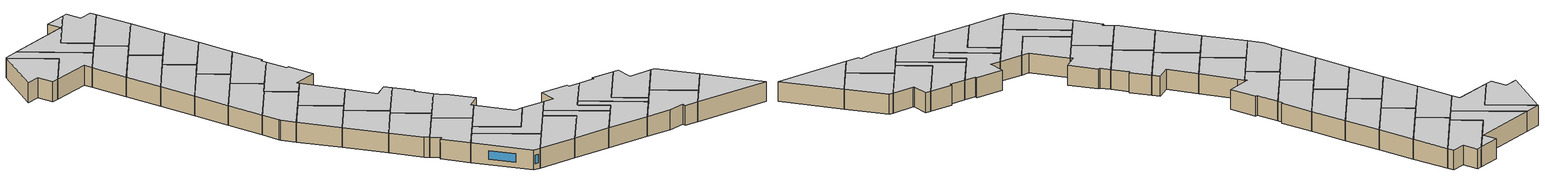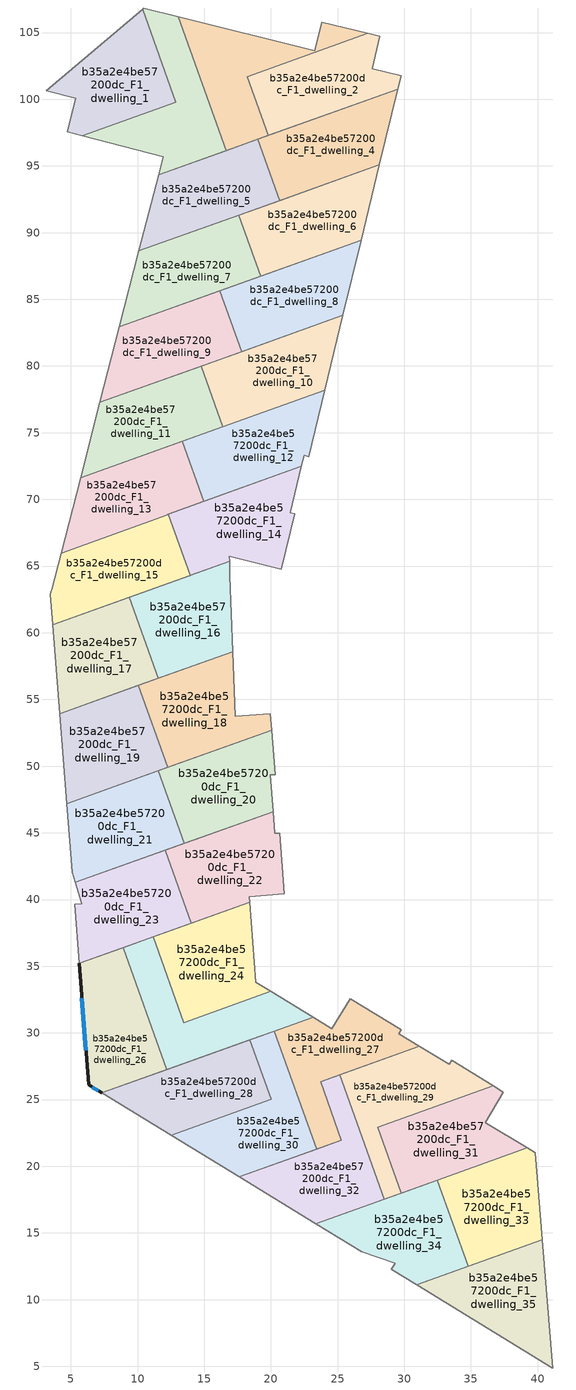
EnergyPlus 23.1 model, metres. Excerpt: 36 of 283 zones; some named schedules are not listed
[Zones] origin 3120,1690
b35a2e4be57200dc_F1_dwelling_0
 floor to b35a2e4be57200dc_F0_dwelling_0 (EU_floor_Construction): 27.27,104.93 18.22,101.69 19.79,97.28 16.64,96.15 13.04,106.2 23.3,103.63 23.82,105.76 z3
 wall adiabatic (EU_wall_Construction): 27.27,104.93 23.82,105.76 23.3,103.63 13.04,106.2 / 16.64,96.15 19.79,97.28 z3:6
 wall to b35a2e4be57200dc_F1_dwelling_2 (EU_wall_Construction): 19.79,97.28 18.22,101.69 27.27,104.93 z3:6
 wall to b35a2e4be57200dc_F1_dwelling_3 (EU_wall_Construction): 13.04,106.2 16.64,96.15 z3:6
 ceiling to b35a2e4be57200dc_F2_dwelling_0 (EU_floor_Construction): 19.79,97.28 18.22,101.69 27.27,104.93 23.82,105.76 23.3,103.63 13.04,106.2 16.64,96.15 z6
b35a2e4be57200dc_F1_dwelling_1
 floor to b35a2e4be57200dc_F0_dwelling_1 (EU_floor_Construction): 10.38,106.75 12.88,99.78 5.87,97.27 4.72,97.56 5.37,100.08 3.15,100.65 z3
 wall to b35a2e4be57200dc_F1_dwelling_3 (EU_wall_Construction): 5.87,97.27 12.88,99.78 10.38,106.75 z3:6
 wall adiabatic (EU_wall_Construction): 10.38,106.75 3.15,100.65 5.37,100.08 4.72,97.56 5.87,97.27 z3:6
 ceiling to b35a2e4be57200dc_F2_dwelling_1 (EU_floor_Construction): 12.88,99.78 10.38,106.75 3.15,100.65 5.37,100.08 4.72,97.56 5.87,97.27 z6
b35a2e4be57200dc_F1_dwelling_10
 floor to b35a2e4be57200dc_F0_dwelling_10 (EU_floor_Construction): 25.39,83.79 24.04,78.19 16.4,75.46 14.78,79.99 z3
 wall adiabatic (EU_wall_Construction): 16.4,75.46 24.04,78.19 25.39,83.79 14.78,79.99 z3:6
 wall to b35a2e4be57200dc_F1_dwelling_11 (EU_wall_Construction): 14.78,79.99 16.4,75.46 z3:6
 ceiling to b35a2e4be57200dc_F2_dwelling_10 (EU_floor_Construction): 24.04,78.19 25.39,83.79 14.78,79.99 16.4,75.46 z6
b35a2e4be57200dc_F1_dwelling_11
 floor to b35a2e4be57200dc_F0_dwelling_11 (EU_floor_Construction): 14.78,79.99 16.4,75.46 5.73,71.64 7.18,77.27 z3
 wall adiabatic (EU_wall_Construction): 14.78,79.99 7.18,77.27 5.73,71.64 16.4,75.46 z3:6
 ceiling to b35a2e4be57200dc_F2_dwelling_11 (EU_floor_Construction): 16.4,75.46 14.78,79.99 7.18,77.27 5.73,71.64 z6
b35a2e4be57200dc_F1_dwelling_12
 floor to b35a2e4be57200dc_F0_dwelling_12 (EU_floor_Construction): 24.04,78.19 22.83,73.21 22.49,73.29 22.29,72.46 14.97,69.84 13.35,74.37 z3
 wall to b35a2e4be57200dc_F1_dwelling_13 (EU_wall_Construction): 13.35,74.37 14.97,69.84 z3:6
 wall adiabatic (EU_wall_Construction): 14.97,69.84 22.29,72.46 22.49,73.29 22.83,73.21 24.04,78.19 13.35,74.37 z3:6
 ceiling to b35a2e4be57200dc_F2_dwelling_12 (EU_floor_Construction): 22.29,72.46 22.49,73.29 22.83,73.21 24.04,78.19 13.35,74.37 14.97,69.84 z6
b35a2e4be57200dc_F1_dwelling_13
 floor to b35a2e4be57200dc_F0_dwelling_13 (EU_floor_Construction): 13.35,74.37 14.97,69.84 12.26,68.88 12.28,68.83 4.27,65.96 5.73,71.64 z3
 wall adiabatic (EU_wall_Construction): 13.35,74.37 5.73,71.64 4.27,65.96 / 12.26,68.88 14.97,69.84 z3:6
 wall to b35a2e4be57200dc_F1_dwelling_15 (EU_wall_Construction): 4.27,65.96 12.28,68.83 12.26,68.88 z3:6
 ceiling to b35a2e4be57200dc_F2_dwelling_13 (EU_floor_Construction): 14.97,69.84 13.35,74.37 5.73,71.64 4.27,65.96 12.28,68.83 12.26,68.88 z6
b35a2e4be57200dc_F1_dwelling_14
 floor to b35a2e4be57200dc_F0_dwelling_14 (EU_floor_Construction): 22.29,72.46 21.45,69.01 21.79,68.93 20.78,64.78 16.89,65.72 16.9,65.35 13.96,64.29 12.31,68.89 z3
 wall adiabatic (EU_wall_Construction): 13.96,64.29 16.9,65.35 16.89,65.72 20.78,64.78 21.79,68.93 21.45,69.01 22.29,72.46 12.31,68.89 z3:6
 wall to b35a2e4be57200dc_F1_dwelling_15 (EU_wall_Construction): 12.31,68.89 13.96,64.29 z3:6
 ceiling to b35a2e4be57200dc_F2_dwelling_14 (EU_floor_Construction): 20.78,64.78 21.79,68.93 21.45,69.01 22.29,72.46 12.31,68.89 13.96,64.29 16.9,65.35 16.89,65.72 z6
b35a2e4be57200dc_F1_dwelling_15
 floor to b35a2e4be57200dc_F0_dwelling_15 (EU_floor_Construction): 12.31,68.89 13.96,64.29 13.91,64.28 3.65,60.6 3.47,62.87 3.55,63.17 3.57,63.23 4.27,65.96 12.28,68.83 12.26,68.88 z3
 wall adiabatic (EU_wall_Construction): 4.27,65.96 3.57,63.23 3.55,63.17 3.47,62.87 3.65,60.6 13.91,64.28 13.96,64.29 / 12.31,68.89 12.26,68.88 z3:6
 ceiling to b35a2e4be57200dc_F2_dwelling_15 (EU_floor_Construction): 13.91,64.28 13.96,64.29 12.31,68.89 12.26,68.88 12.28,68.83 4.27,65.96 3.57,63.23 3.55,63.17 3.47,62.87 3.65,60.6 z6
b35a2e4be57200dc_F1_dwelling_16
 floor to b35a2e4be57200dc_F0_dwelling_16 (EU_floor_Construction): 16.9,65.35 16.92,64.29 17.13,58.59 11.54,56.59 9.37,62.65 z3
 wall adiabatic (EU_wall_Construction): 11.54,56.59 17.13,58.59 16.92,64.29 16.9,65.35 9.37,62.65 z3:6
 wall to b35a2e4be57200dc_F1_dwelling_17 (EU_wall_Construction): 9.37,62.65 11.54,56.59 z3:6
 ceiling to b35a2e4be57200dc_F2_dwelling_16 (EU_floor_Construction): 17.13,58.59 16.92,64.29 16.9,65.35 9.37,62.65 11.54,56.59 z6
b35a2e4be57200dc_F1_dwelling_17
 floor to b35a2e4be57200dc_F0_dwelling_17 (EU_floor_Construction): 9.37,62.65 11.54,56.59 4.16,53.95 3.65,60.6 z3
 wall adiabatic (EU_wall_Construction): 9.37,62.65 3.65,60.6 4.16,53.95 11.54,56.59 z3:6
 ceiling to b35a2e4be57200dc_F2_dwelling_17 (EU_floor_Construction): 11.54,56.59 9.37,62.65 3.65,60.6 4.16,53.95 z6
b35a2e4be57200dc_F1_dwelling_18
 floor to b35a2e4be57200dc_F0_dwelling_18 (EU_floor_Construction): 17.13,58.59 17.31,53.73 19.95,53.93 20.05,52.7 12.26,49.91 10.05,56.05 z3
 wall adiabatic (EU_wall_Construction): 12.26,49.91 20.05,52.7 19.95,53.93 17.31,53.73 17.13,58.59 10.05,56.05 z3:6
 wall to b35a2e4be57200dc_F1_dwelling_19 (EU_wall_Construction): 10.05,56.05 12.26,49.91 z3:6
 ceiling to b35a2e4be57200dc_F2_dwelling_18 (EU_floor_Construction): 20.05,52.7 19.95,53.93 17.31,53.73 17.13,58.59 10.05,56.05 12.26,49.91 z6
b35a2e4be57200dc_F1_dwelling_19
 floor to b35a2e4be57200dc_F0_dwelling_19 (EU_floor_Construction): 10.05,56.05 12.26,49.91 4.69,47.2 4.16,53.95 z3
 wall adiabatic (EU_wall_Construction): 10.05,56.05 4.16,53.95 4.69,47.2 12.26,49.91 z3:6
 ceiling to b35a2e4be57200dc_F2_dwelling_19 (EU_floor_Construction): 12.26,49.91 10.05,56.05 4.16,53.95 4.69,47.2 z6
b35a2e4be57200dc_F1_dwelling_2
 floor to b35a2e4be57200dc_F0_dwelling_2 (EU_floor_Construction): 28.17,104.71 27.59,102.3 29.76,101.77 29.51,100.76 19.79,97.28 18.22,101.69 27.27,104.93 z3
 wall adiabatic (EU_wall_Construction): 19.79,97.28 29.51,100.76 29.76,101.77 27.59,102.3 28.17,104.71 27.27,104.93 z3:6
 ceiling to b35a2e4be57200dc_F2_dwelling_2 (EU_floor_Construction): 29.51,100.76 29.76,101.77 27.59,102.3 28.17,104.71 27.27,104.93 18.22,101.69 19.79,97.28 z6
b35a2e4be57200dc_F1_dwelling_20
 floor to b35a2e4be57200dc_F0_dwelling_20 (EU_floor_Construction): 20.05,52.7 20.31,49.37 19.96,49.34 20.17,46.6 13.51,44.21 11.56,49.66 z3
 wall to b35a2e4be57200dc_F1_dwelling_21 (EU_wall_Construction): 11.56,49.66 13.51,44.21 z3:6
 wall adiabatic (EU_wall_Construction): 13.51,44.21 20.17,46.6 19.96,49.34 20.31,49.37 20.05,52.7 11.56,49.66 z3:6
 ceiling to b35a2e4be57200dc_F2_dwelling_20 (EU_floor_Construction): 20.17,46.6 19.96,49.34 20.31,49.37 20.05,52.7 11.56,49.66 13.51,44.21 z6
b35a2e4be57200dc_F1_dwelling_21
 floor to b35a2e4be57200dc_F0_dwelling_21 (EU_floor_Construction): 11.56,49.66 13.51,44.21 5.32,41.28 5.09,42.04 4.69,47.2 z3
 wall adiabatic (EU_wall_Construction): 11.56,49.66 4.69,47.2 5.09,42.04 5.32,41.28 13.51,44.21 z3:6
 ceiling to b35a2e4be57200dc_F2_dwelling_21 (EU_floor_Construction): 13.51,44.21 11.56,49.66 4.69,47.2 5.09,42.04 5.32,41.28 z6
b35a2e4be57200dc_F1_dwelling_22
 floor to b35a2e4be57200dc_F0_dwelling_22 (EU_floor_Construction): 20.17,46.6 20.3,44.95 20.65,44.98 21.01,40.42 18.37,40.21 18.4,39.79 14.03,38.22 12.08,43.7 z3
 wall adiabatic (EU_wall_Construction): 14.03,38.22 18.4,39.79 18.37,40.21 21.01,40.42 20.65,44.98 20.3,44.95 20.17,46.6 12.08,43.7 z3:6
 wall to b35a2e4be57200dc_F1_dwelling_23 (EU_wall_Construction): 12.08,43.7 14.03,38.22 z3:6
 ceiling to b35a2e4be57200dc_F2_dwelling_22 (EU_floor_Construction): 21.01,40.42 20.65,44.98 20.3,44.95 20.17,46.6 12.08,43.7 14.03,38.22 18.4,39.79 18.37,40.21 z6
b35a2e4be57200dc_F1_dwelling_23
 floor to b35a2e4be57200dc_F0_dwelling_23 (EU_floor_Construction): 12.08,43.7 14.03,38.22 5.62,35.21 5.28,39.65 5.81,39.7 5.32,41.28 z3
 wall adiabatic (EU_wall_Construction): 12.08,43.7 5.32,41.28 5.81,39.7 5.28,39.65 5.62,35.21 14.03,38.22 z3:6
 ceiling to b35a2e4be57200dc_F2_dwelling_23 (EU_floor_Construction): 14.03,38.22 12.08,43.7 5.32,41.28 5.81,39.7 5.28,39.65 5.62,35.21 z6
b35a2e4be57200dc_F1_dwelling_24
 floor to b35a2e4be57200dc_F0_dwelling_24 (EU_floor_Construction): 18.4,39.79 18.87,33.78 19.98,33.1 13.48,30.77 11.17,37.2 z3
 wall adiabatic (EU_wall_Construction): 19.98,33.1 18.87,33.78 18.4,39.79 11.17,37.2 z3:6
 wall to b35a2e4be57200dc_F1_dwelling_25 (EU_wall_Construction): 11.17,37.2 13.48,30.77 19.98,33.1 z3:6
 ceiling to b35a2e4be57200dc_F2_dwelling_24 (EU_floor_Construction): 19.98,33.1 18.87,33.78 18.4,39.79 11.17,37.2 13.48,30.77 z6
b35a2e4be57200dc_F1_dwelling_25
 floor to b35a2e4be57200dc_F0_dwelling_25 (EU_floor_Construction): 19.98,33.1 23.16,31.17 12.21,27.25 8.93,36.4 11.17,37.2 13.48,30.77 z3
 wall adiabatic (EU_wall_Construction): 12.21,27.25 23.16,31.17 19.98,33.1 / 11.17,37.2 8.93,36.4 z3:6
 wall to b35a2e4be57200dc_F1_dwelling_26 (EU_wall_Construction): 8.93,36.4 12.21,27.25 z3:6
 ceiling to b35a2e4be57200dc_F2_dwelling_25 (EU_floor_Construction): 23.16,31.17 19.98,33.1 13.48,30.77 11.17,37.2 8.93,36.4 12.21,27.25 z6
b35a2e4be57200dc_F1_dwelling_26
 floor to b35a2e4be57200dc_F0_dwelling_26 (EU_floor_Construction): 8.93,36.4 12.21,27.25 7.32,25.5 6.34,26.1 5.62,35.21 z3
 wall outside (EU_wall_Construction): 5.62,35.21 6.34,26.1 7.32,25.5 z3:6
 wall adiabatic (EU_wall_Construction): 7.32,25.5 12.21,27.25 / 8.93,36.4 5.62,35.21 z3:6
 window (EU_Window_Construction): 6.62,25.93 7.04,25.67 / 5.83,32.61 6.13,28.7 z3.86:5.14
 ceiling to b35a2e4be57200dc_F2_dwelling_26 (EU_floor_Construction): 12.21,27.25 8.93,36.4 5.62,35.21 6.34,26.1 7.32,25.5 z6
b35a2e4be57200dc_F1_dwelling_27
 floor to b35a2e4be57200dc_F0_dwelling_27 (EU_floor_Construction): 29.78,30.23 29.6,29.93 31.14,29 23.72,26.34 25.29,21.96 23.43,21.29 20.26,30.13 23.16,31.17 24.58,30.3 25.95,32.57 z3
 wall adiabatic (EU_wall_Construction): 23.72,26.34 31.14,29 29.6,29.93 29.78,30.23 25.95,32.57 24.58,30.3 23.16,31.17 20.26,30.13 / 23.43,21.29 25.29,21.96 z3:6
 wall to b35a2e4be57200dc_F1_dwelling_32 (EU_wall_Construction): 25.29,21.96 23.72,26.34 z3:6
 wall to b35a2e4be57200dc_F1_dwelling_30 (EU_wall_Construction): 20.26,30.13 23.43,21.29 z3:6
 ceiling to b35a2e4be57200dc_F2_dwelling_27 (EU_floor_Construction): 25.29,21.96 23.72,26.34 31.14,29 29.6,29.93 29.78,30.23 25.95,32.57 24.58,30.3 23.16,31.17 20.26,30.13 23.43,21.29 z6
b35a2e4be57200dc_F1_dwelling_28
 floor to b35a2e4be57200dc_F0_dwelling_28 (EU_floor_Construction): 18.42,29.47 20.02,25.02 12.52,22.33 7.32,25.5 z3
 wall adiabatic (EU_wall_Construction): 18.42,29.47 7.32,25.5 12.52,22.33 z3:6
 wall to b35a2e4be57200dc_F1_dwelling_30 (EU_wall_Construction): 12.52,22.33 20.02,25.02 18.42,29.47 z3:6
 ceiling to b35a2e4be57200dc_F2_dwelling_28 (EU_floor_Construction): 20.02,25.02 18.42,29.47 7.32,25.5 12.52,22.33 z6
b35a2e4be57200dc_F1_dwelling_29
 floor to b35a2e4be57200dc_F0_dwelling_29 (EU_floor_Construction): 36.66,26.03 28.01,22.93 29.77,18 28.49,17.54 25.16,26.86 31.14,29 33.36,27.64 33.54,27.94 z3
 wall adiabatic (EU_wall_Construction): 36.66,26.03 33.54,27.94 33.36,27.64 31.14,29 25.16,26.86 / 28.49,17.54 29.77,18 z3:6
 wall to b35a2e4be57200dc_F1_dwelling_31 (EU_wall_Construction): 29.77,18 28.01,22.93 36.66,26.03 z3:6
 wall to b35a2e4be57200dc_F1_dwelling_32 (EU_wall_Construction): 25.16,26.86 28.49,17.54 z3:6
 ceiling to b35a2e4be57200dc_F2_dwelling_29 (EU_floor_Construction): 29.77,18 28.01,22.93 36.66,26.03 33.54,27.94 33.36,27.64 31.14,29 25.16,26.86 28.49,17.54 z6
b35a2e4be57200dc_F1_dwelling_3
 floor to b35a2e4be57200dc_F0_dwelling_3 (EU_floor_Construction): 13.04,106.2 16.64,96.15 11.58,94.34 11.93,95.71 5.87,97.27 12.88,99.78 10.38,106.75 10.48,106.84 z3
 wall adiabatic (EU_wall_Construction): 13.04,106.2 10.48,106.84 10.38,106.75 / 5.87,97.27 11.93,95.71 11.58,94.34 16.64,96.15 z3:6
 ceiling to b35a2e4be57200dc_F2_dwelling_3 (EU_floor_Construction): 16.64,96.15 13.04,106.2 10.48,106.84 10.38,106.75 12.88,99.78 5.87,97.27 11.93,95.71 11.58,94.34 z6
b35a2e4be57200dc_F1_dwelling_30
 floor to b35a2e4be57200dc_F0_dwelling_30 (EU_floor_Construction): 20.26,30.13 23.43,21.29 17.63,19.21 12.52,22.33 20.02,25.02 18.42,29.47 z3
 wall adiabatic (EU_wall_Construction): 20.26,30.13 18.42,29.47 / 12.52,22.33 17.63,19.21 23.43,21.29 z3:6
 ceiling to b35a2e4be57200dc_F2_dwelling_30 (EU_floor_Construction): 23.43,21.29 20.26,30.13 18.42,29.47 20.02,25.02 12.52,22.33 17.63,19.21 z6
b35a2e4be57200dc_F1_dwelling_31
 floor to b35a2e4be57200dc_F0_dwelling_31 (EU_floor_Construction): 37.43,25.55 36.06,23.28 36.15,23.23 39.21,21.38 29.77,18 28.01,22.93 36.66,26.03 z3
 wall adiabatic (EU_wall_Construction): 29.77,18 39.21,21.38 36.15,23.23 36.06,23.28 37.43,25.55 36.66,26.03 z3:6
 ceiling to b35a2e4be57200dc_F2_dwelling_31 (EU_floor_Construction): 39.21,21.38 36.15,23.23 36.06,23.28 37.43,25.55 36.66,26.03 28.01,22.93 29.77,18 z6
b35a2e4be57200dc_F1_dwelling_32
 floor to b35a2e4be57200dc_F0_dwelling_32 (EU_floor_Construction): 25.16,26.86 28.49,17.54 23.38,15.71 17.63,19.21 25.29,21.96 23.72,26.34 z3
 wall adiabatic (EU_wall_Construction): 25.29,21.96 17.63,19.21 23.38,15.71 28.49,17.54 / 25.16,26.86 23.72,26.34 z3:6
 ceiling to b35a2e4be57200dc_F2_dwelling_32 (EU_floor_Construction): 28.49,17.54 25.16,26.86 23.72,26.34 25.29,21.96 17.63,19.21 23.38,15.71 z6
b35a2e4be57200dc_F1_dwelling_33
 floor to b35a2e4be57200dc_F0_dwelling_33 (EU_floor_Construction): 39.82,21.01 40.36,14.49 34.8,12.5 32.49,18.97 39.21,21.38 z3
 wall to b35a2e4be57200dc_F1_dwelling_34 (EU_wall_Construction): 32.49,18.97 34.8,12.5 z3:6
 wall adiabatic (EU_wall_Construction): 34.8,12.5 40.36,14.49 39.82,21.01 39.21,21.38 32.49,18.97 z3:6
 ceiling to b35a2e4be57200dc_F2_dwelling_33 (EU_floor_Construction): 40.36,14.49 39.82,21.01 39.21,21.38 32.49,18.97 34.8,12.5 z6
b35a2e4be57200dc_F1_dwelling_34
 floor to b35a2e4be57200dc_F0_dwelling_34 (EU_floor_Construction): 32.49,18.97 34.8,12.5 30.92,11.11 29.03,12.26 29.32,12.74 26.82,13.61 23.38,15.71 z3
 wall adiabatic (EU_wall_Construction): 32.49,18.97 23.38,15.71 26.82,13.61 29.32,12.74 29.03,12.26 30.92,11.11 34.8,12.5 z3:6
 ceiling to b35a2e4be57200dc_F2_dwelling_34 (EU_floor_Construction): 34.8,12.5 32.49,18.97 23.38,15.71 26.82,13.61 29.32,12.74 29.03,12.26 30.92,11.11 z6
b35a2e4be57200dc_F1_dwelling_35
 floor to b35a2e4be57200dc_F0_dwelling_35 (EU_floor_Construction): 40.36,14.49 41.14,4.88 30.92,11.11 z3
 wall adiabatic (EU_wall_Construction): 41.14,4.88 40.36,14.49 30.92,11.11 41.14,4.88 z3:6
 ceiling to b35a2e4be57200dc_F2_dwelling_35 (EU_floor_Construction): 41.14,4.88 40.36,14.49 30.92,11.11 z6
b35a2e4be57200dc_F1_dwelling_4
 floor to b35a2e4be57200dc_F0_dwelling_4 (EU_floor_Construction): 29.51,100.76 28.13,95.08 20.66,92.4 19.01,97 z3
 wall adiabatic (EU_wall_Construction): 20.66,92.4 28.13,95.08 29.51,100.76 19.01,97 z3:6
 wall to b35a2e4be57200dc_F1_dwelling_5 (EU_wall_Construction): 19.01,97 20.66,92.4 z3:6
 ceiling to b35a2e4be57200dc_F2_dwelling_4 (EU_floor_Construction): 28.13,95.08 29.51,100.76 19.01,97 20.66,92.4 z6
b35a2e4be57200dc_F1_dwelling_5
 floor to b35a2e4be57200dc_F0_dwelling_5 (EU_floor_Construction): 19.01,97 20.66,92.4 10.11,88.62 11.58,94.34 z3
 wall adiabatic (EU_wall_Construction): 19.01,97 11.58,94.34 10.11,88.62 20.66,92.4 z3:6
 ceiling to b35a2e4be57200dc_F2_dwelling_5 (EU_floor_Construction): 20.66,92.4 19.01,97 11.58,94.34 10.11,88.62 z6
b35a2e4be57200dc_F1_dwelling_6
 floor to b35a2e4be57200dc_F0_dwelling_6 (EU_floor_Construction): 28.13,95.08 26.76,89.42 19.23,86.72 17.59,91.3 z3
 wall adiabatic (EU_wall_Construction): 19.23,86.72 26.76,89.42 28.13,95.08 17.59,91.3 z3:6
 wall to b35a2e4be57200dc_F1_dwelling_7 (EU_wall_Construction): 17.59,91.3 19.23,86.72 z3:6
 ceiling to b35a2e4be57200dc_F2_dwelling_6 (EU_floor_Construction): 26.76,89.42 28.13,95.08 17.59,91.3 19.23,86.72 z6
b35a2e4be57200dc_F1_dwelling_7
 floor to b35a2e4be57200dc_F0_dwelling_7 (EU_floor_Construction): 17.59,91.3 19.23,86.72 8.64,82.93 10.11,88.62 z3
 wall adiabatic (EU_wall_Construction): 17.59,91.3 10.11,88.62 8.64,82.93 19.23,86.72 z3:6
 ceiling to b35a2e4be57200dc_F2_dwelling_7 (EU_floor_Construction): 19.23,86.72 17.59,91.3 10.11,88.62 8.64,82.93 z6
b35a2e4be57200dc_F1_dwelling_8
 floor to b35a2e4be57200dc_F0_dwelling_8 (EU_floor_Construction): 26.76,89.42 25.39,83.79 17.81,81.08 16.18,85.63 z3
 wall adiabatic (EU_wall_Construction): 17.81,81.08 25.39,83.79 26.76,89.42 16.18,85.63 z3:6
 wall to b35a2e4be57200dc_F1_dwelling_9 (EU_wall_Construction): 16.18,85.63 17.81,81.08 z3:6
 ceiling to b35a2e4be57200dc_F2_dwelling_8 (EU_floor_Construction): 25.39,83.79 26.76,89.42 16.18,85.63 17.81,81.08 z6
b35a2e4be57200dc_F1_dwelling_9
 floor to b35a2e4be57200dc_F0_dwelling_9 (EU_floor_Construction): 16.18,85.63 17.81,81.08 7.18,77.27 8.64,82.93 z3
 wall adiabatic (EU_wall_Construction): 16.18,85.63 8.64,82.93 7.18,77.27 17.81,81.08 z3:6
 ceiling to b35a2e4be57200dc_F2_dwelling_9 (EU_floor_Construction): 17.81,81.08 16.18,85.63 8.64,82.93 7.18,77.27 z6
[Building]
EU S2 Campaign: North Axis=0; Terrain=City; Solar Distribution=FullExterior
[Site:Location]
Helsinki-Vantaa.AP: Latitude=60.317; Longitude=24.963; Time Zone=2; Elevation=54.6
[SizingPeriod:WeatherFileDays]
AnnualSizingPeriod: Begin Month=1; Begin Day of Month=1; End Month=12; End Day of Month=31; Day of Week for Start Day=Monday; Use Weather File Daylight Saving Period=No; Use Weather File Rain and Snow Indicators=No
[MATERIAL]
EU_InternalMass_Material: Roughness=MediumRough; Thickness=0.1; Conductivity=1; Density=1800; Specific Heat=900; Thermal Absorptance=0.9; Solar Absorptance=0.7; Visible Absorptance=0.7
[MATERIAL:NOMASS] Roughness=MediumRough; Thermal Absorptance=0.9; Solar Absorptance=0.7; Visible Absorptance=0.7
Name | Thermal Resistance
EU_wall_NoMass | 5.91765
EU_floor_NoMass | 6.2875
[WINDOWMATERIAL:SIMPLEGLAZINGSYSTEM]
EU_Window_SimpleGlazing: UFactor=0.994035; Solar Heat Gain Coefficient=0.7; Visible Transmittance=0.7
[CONSTRUCTION]
EU_wall_Construction: EU_wall_NoMass
EU_floor_Construction: EU_floor_NoMass
EU_Window_Construction: EU_Window_SimpleGlazing
EU_InternalMass_Construction: EU_InternalMass_Material
[ZONE] Type=1; Multiplier=1; Ceiling Height=autocalculate; Floor Area=autocalculate; Part of Total Floor Area=Yes
Name | Volume
b35a2e4be57200dc_F1_dwelling_0 | 139.996
b35a2e4be57200dc_F1_dwelling_1 | 140.023
b35a2e4be57200dc_F1_dwelling_10 | 139.991
b35a2e4be57200dc_F1_dwelling_11 | 139.993
b35a2e4be57200dc_F1_dwelling_12; b35a2e4be57200dc_F1_dwelling_33 | 140.019
b35a2e4be57200dc_F1_dwelling_13 | 141.281
b35a2e4be57200dc_F1_dwelling_14 | 144.832
b35a2e4be57200dc_F1_dwelling_15 | 145.047
b35a2e4be57200dc_F1_dwelling_16 | 134.462
b35a2e4be57200dc_F1_dwelling_17 | 134.453
b35a2e4be57200dc_F1_dwelling_18; b35a2e4be57200dc_F1_dwelling_20 | 140.006
b35a2e4be57200dc_F1_dwelling_19 | 140.005
b35a2e4be57200dc_F1_dwelling_2 | 140.013
b35a2e4be57200dc_F1_dwelling_21 | 139.997
b35a2e4be57200dc_F1_dwelling_22 | 140.257
b35a2e4be57200dc_F1_dwelling_23 | 140.272
b35a2e4be57200dc_F1_dwelling_24 | 139.775
b35a2e4be57200dc_F1_dwelling_25 | 139.649
b35a2e4be57200dc_F1_dwelling_26 | 139.669
b35a2e4be57200dc_F1_dwelling_27 | 140.142
b35a2e4be57200dc_F1_dwelling_28 | 140.251
b35a2e4be57200dc_F1_dwelling_29 | 139.983
b35a2e4be57200dc_F1_dwelling_3 | 140.01
b35a2e4be57200dc_F1_dwelling_30 | 140.117
b35a2e4be57200dc_F1_dwelling_31 | 139.994
b35a2e4be57200dc_F1_dwelling_32; b35a2e4be57200dc_F1_dwelling_5; b35a2e4be57200dc_F1_dwelling_7 | 140.016
b35a2e4be57200dc_F1_dwelling_34 | 139.999
b35a2e4be57200dc_F1_dwelling_35 | 140.028
b35a2e4be57200dc_F1_dwelling_4; b35a2e4be57200dc_F1_dwelling_9 | 140.009
b35a2e4be57200dc_F1_dwelling_6 | 140.03
b35a2e4be57200dc_F1_dwelling_8 | 140.008
[INTERNALMASS] Construction=EU_InternalMass_Construction
Name | Zone or ZoneList | Surface Area
b35a2e4be57200dc_F1_dwelling_0_EU_InternalMass | b35a2e4be57200dc_F1_dwelling_0 | 46.6614
b35a2e4be57200dc_F1_dwelling_1_EU_InternalMass | b35a2e4be57200dc_F1_dwelling_1 | 46.6747
b35a2e4be57200dc_F1_dwelling_2_EU_InternalMass | b35a2e4be57200dc_F1_dwelling_2 | 46.6709
b35a2e4be57200dc_F1_dwelling_3_EU_InternalMass | b35a2e4be57200dc_F1_dwelling_3 | 46.6712
b35a2e4be57200dc_F1_dwelling_4_EU_InternalMass | b35a2e4be57200dc_F1_dwelling_4 | 46.6711
b35a2e4be57200dc_F1_dwelling_5_EU_InternalMass | b35a2e4be57200dc_F1_dwelling_5 | 46.6737
b35a2e4be57200dc_F1_dwelling_6_EU_InternalMass | b35a2e4be57200dc_F1_dwelling_6 | 46.6776
b35a2e4be57200dc_F1_dwelling_7_EU_InternalMass | b35a2e4be57200dc_F1_dwelling_7 | 46.6709
b35a2e4be57200dc_F1_dwelling_8_EU_InternalMass | b35a2e4be57200dc_F1_dwelling_8 | 46.6715
b35a2e4be57200dc_F1_dwelling_9_EU_InternalMass | b35a2e4be57200dc_F1_dwelling_9 | 46.6699
b35a2e4be57200dc_F1_dwelling_10_EU_InternalMass | b35a2e4be57200dc_F1_dwelling_10 | 46.6635
b35a2e4be57200dc_F1_dwelling_11_EU_InternalMass | b35a2e4be57200dc_F1_dwelling_11 | 46.664
b35a2e4be57200dc_F1_dwelling_12_EU_InternalMass | b35a2e4be57200dc_F1_dwelling_12 | 46.6731
b35a2e4be57200dc_F1_dwelling_13_EU_InternalMass | b35a2e4be57200dc_F1_dwelling_13 | 47.0949
b35a2e4be57200dc_F1_dwelling_14_EU_InternalMass | b35a2e4be57200dc_F1_dwelling_14 | 48.2772
b35a2e4be57200dc_F1_dwelling_15_EU_InternalMass | b35a2e4be57200dc_F1_dwelling_15 | 48.3482
b35a2e4be57200dc_F1_dwelling_16_EU_InternalMass | b35a2e4be57200dc_F1_dwelling_16 | 44.8198
b35a2e4be57200dc_F1_dwelling_17_EU_InternalMass | b35a2e4be57200dc_F1_dwelling_17 | 44.819
b35a2e4be57200dc_F1_dwelling_18_EU_InternalMass | b35a2e4be57200dc_F1_dwelling_18 | 46.6681
b35a2e4be57200dc_F1_dwelling_19_EU_InternalMass | b35a2e4be57200dc_F1_dwelling_19 | 46.6697
b35a2e4be57200dc_F1_dwelling_20_EU_InternalMass | b35a2e4be57200dc_F1_dwelling_20 | 46.6681
b35a2e4be57200dc_F1_dwelling_21_EU_InternalMass | b35a2e4be57200dc_F1_dwelling_21 | 46.667
b35a2e4be57200dc_F1_dwelling_22_EU_InternalMass | b35a2e4be57200dc_F1_dwelling_22 | 46.7533
b35a2e4be57200dc_F1_dwelling_23_EU_InternalMass | b35a2e4be57200dc_F1_dwelling_23 | 46.7575
b35a2e4be57200dc_F1_dwelling_24_EU_InternalMass | b35a2e4be57200dc_F1_dwelling_24 | 46.5912
b35a2e4be57200dc_F1_dwelling_25_EU_InternalMass | b35a2e4be57200dc_F1_dwelling_25 | 46.5501
b35a2e4be57200dc_F1_dwelling_26_EU_InternalMass | b35a2e4be57200dc_F1_dwelling_26 | 46.558
b35a2e4be57200dc_F1_dwelling_27_EU_InternalMass | b35a2e4be57200dc_F1_dwelling_27 | 46.7138
b35a2e4be57200dc_F1_dwelling_28_EU_InternalMass | b35a2e4be57200dc_F1_dwelling_28 | 46.7552
b35a2e4be57200dc_F1_dwelling_29_EU_InternalMass | b35a2e4be57200dc_F1_dwelling_29 | 46.6619
b35a2e4be57200dc_F1_dwelling_30_EU_InternalMass | b35a2e4be57200dc_F1_dwelling_30 | 46.7054
b35a2e4be57200dc_F1_dwelling_31_EU_InternalMass | b35a2e4be57200dc_F1_dwelling_31 | 46.6643
b35a2e4be57200dc_F1_dwelling_32_EU_InternalMass | b35a2e4be57200dc_F1_dwelling_32 | 46.6731
b35a2e4be57200dc_F1_dwelling_33_EU_InternalMass | b35a2e4be57200dc_F1_dwelling_33 | 46.6725
b35a2e4be57200dc_F1_dwelling_34_EU_InternalMass | b35a2e4be57200dc_F1_dwelling_34 | 46.666
b35a2e4be57200dc_F1_dwelling_35_EU_InternalMass | b35a2e4be57200dc_F1_dwelling_35 | 46.6759
[OTHEREQUIPMENT] Fuel Type=Electricity; Design Level Calculation Method=Watts/Area; Power per Zone Floor Area=1; Fraction Latent=0; Fraction Radiant=0; Fraction Lost=0; Carbon Dioxide Generation Rate=0; EndUse Subcategory=EU_Step8_InternalGains
Name | Zone or ZoneList or Space or SpaceList | Schedule
EU_Step8_InternalGain_b35a2e4be57200dc_F1_dwelling_0_f000 | b35a2e4be57200dc_F1_dwelling_0 | EU_Step8_GainSchedule_b35a2e4be57200dc_F1_dwelling_0_f000
EU_Step8_InternalGain_b35a2e4be57200dc_F1_dwelling_1_f000 | b35a2e4be57200dc_F1_dwelling_1 | EU_Step8_GainSchedule_b35a2e4be57200dc_F1_dwelling_1_f000
EU_Step8_InternalGain_b35a2e4be57200dc_F1_dwelling_2_f000 | b35a2e4be57200dc_F1_dwelling_2 | EU_Step8_GainSchedule_b35a2e4be57200dc_F1_dwelling_2_f000
EU_Step8_InternalGain_b35a2e4be57200dc_F1_dwelling_3_f000 | b35a2e4be57200dc_F1_dwelling_3 | EU_Step8_GainSchedule_b35a2e4be57200dc_F1_dwelling_3_f000
EU_Step8_InternalGain_b35a2e4be57200dc_F1_dwelling_4_f000 | b35a2e4be57200dc_F1_dwelling_4 | EU_Step8_GainSchedule_b35a2e4be57200dc_F1_dwelling_4_f000
EU_Step8_InternalGain_b35a2e4be57200dc_F1_dwelling_5_f000 | b35a2e4be57200dc_F1_dwelling_5 | EU_Step8_GainSchedule_b35a2e4be57200dc_F1_dwelling_5_f000
EU_Step8_InternalGain_b35a2e4be57200dc_F1_dwelling_6_f000 | b35a2e4be57200dc_F1_dwelling_6 | EU_Step8_GainSchedule_b35a2e4be57200dc_F1_dwelling_6_f000
EU_Step8_InternalGain_b35a2e4be57200dc_F1_dwelling_7_f000 | b35a2e4be57200dc_F1_dwelling_7 | EU_Step8_GainSchedule_b35a2e4be57200dc_F1_dwelling_7_f000
EU_Step8_InternalGain_b35a2e4be57200dc_F1_dwelling_8_f000 | b35a2e4be57200dc_F1_dwelling_8 | EU_Step8_GainSchedule_b35a2e4be57200dc_F1_dwelling_8_f000
EU_Step8_InternalGain_b35a2e4be57200dc_F1_dwelling_9_f000 | b35a2e4be57200dc_F1_dwelling_9 | EU_Step8_GainSchedule_b35a2e4be57200dc_F1_dwelling_9_f000
EU_Step8_InternalGain_b35a2e4be57200dc_F1_dwelling_10_f000 | b35a2e4be57200dc_F1_dwelling_10 | EU_Step8_GainSchedule_b35a2e4be57200dc_F1_dwelling_10_f000
EU_Step8_InternalGain_b35a2e4be57200dc_F1_dwelling_11_f000 | b35a2e4be57200dc_F1_dwelling_11 | EU_Step8_GainSchedule_b35a2e4be57200dc_F1_dwelling_11_f000
EU_Step8_InternalGain_b35a2e4be57200dc_F1_dwelling_12_f000 | b35a2e4be57200dc_F1_dwelling_12 | EU_Step8_GainSchedule_b35a2e4be57200dc_F1_dwelling_12_f000
EU_Step8_InternalGain_b35a2e4be57200dc_F1_dwelling_13_f000 | b35a2e4be57200dc_F1_dwelling_13 | EU_Step8_GainSchedule_b35a2e4be57200dc_F1_dwelling_13_f000
EU_Step8_InternalGain_b35a2e4be57200dc_F1_dwelling_14_f000 | b35a2e4be57200dc_F1_dwelling_14 | EU_Step8_GainSchedule_b35a2e4be57200dc_F1_dwelling_14_f000
EU_Step8_InternalGain_b35a2e4be57200dc_F1_dwelling_15_f000 | b35a2e4be57200dc_F1_dwelling_15 | EU_Step8_GainSchedule_b35a2e4be57200dc_F1_dwelling_15_f000
EU_Step8_InternalGain_b35a2e4be57200dc_F1_dwelling_16_f000 | b35a2e4be57200dc_F1_dwelling_16 | EU_Step8_GainSchedule_b35a2e4be57200dc_F1_dwelling_16_f000
EU_Step8_InternalGain_b35a2e4be57200dc_F1_dwelling_17_f000 | b35a2e4be57200dc_F1_dwelling_17 | EU_Step8_GainSchedule_b35a2e4be57200dc_F1_dwelling_17_f000
EU_Step8_InternalGain_b35a2e4be57200dc_F1_dwelling_18_f000 | b35a2e4be57200dc_F1_dwelling_18 | EU_Step8_GainSchedule_b35a2e4be57200dc_F1_dwelling_18_f000
EU_Step8_InternalGain_b35a2e4be57200dc_F1_dwelling_19_f000 | b35a2e4be57200dc_F1_dwelling_19 | EU_Step8_GainSchedule_b35a2e4be57200dc_F1_dwelling_19_f000
EU_Step8_InternalGain_b35a2e4be57200dc_F1_dwelling_20_f000 | b35a2e4be57200dc_F1_dwelling_20 | EU_Step8_GainSchedule_b35a2e4be57200dc_F1_dwelling_20_f000
EU_Step8_InternalGain_b35a2e4be57200dc_F1_dwelling_21_f000 | b35a2e4be57200dc_F1_dwelling_21 | EU_Step8_GainSchedule_b35a2e4be57200dc_F1_dwelling_21_f000
EU_Step8_InternalGain_b35a2e4be57200dc_F1_dwelling_22_f000 | b35a2e4be57200dc_F1_dwelling_22 | EU_Step8_GainSchedule_b35a2e4be57200dc_F1_dwelling_22_f000
EU_Step8_InternalGain_b35a2e4be57200dc_F1_dwelling_23_f000 | b35a2e4be57200dc_F1_dwelling_23 | EU_Step8_GainSchedule_b35a2e4be57200dc_F1_dwelling_23_f000
EU_Step8_InternalGain_b35a2e4be57200dc_F1_dwelling_24_f000 | b35a2e4be57200dc_F1_dwelling_24 | EU_Step8_GainSchedule_b35a2e4be57200dc_F1_dwelling_24_f000
EU_Step8_InternalGain_b35a2e4be57200dc_F1_dwelling_25_f000 | b35a2e4be57200dc_F1_dwelling_25 | EU_Step8_GainSchedule_b35a2e4be57200dc_F1_dwelling_25_f000
EU_Step8_InternalGain_b35a2e4be57200dc_F1_dwelling_26_f000 | b35a2e4be57200dc_F1_dwelling_26 | EU_Step8_GainSchedule_b35a2e4be57200dc_F1_dwelling_26_f000
EU_Step8_InternalGain_b35a2e4be57200dc_F1_dwelling_27_f000 | b35a2e4be57200dc_F1_dwelling_27 | EU_Step8_GainSchedule_b35a2e4be57200dc_F1_dwelling_27_f000
EU_Step8_InternalGain_b35a2e4be57200dc_F1_dwelling_28_f000 | b35a2e4be57200dc_F1_dwelling_28 | EU_Step8_GainSchedule_b35a2e4be57200dc_F1_dwelling_28_f000
EU_Step8_InternalGain_b35a2e4be57200dc_F1_dwelling_29_f000 | b35a2e4be57200dc_F1_dwelling_29 | EU_Step8_GainSchedule_b35a2e4be57200dc_F1_dwelling_29_f000
EU_Step8_InternalGain_b35a2e4be57200dc_F1_dwelling_30_f000 | b35a2e4be57200dc_F1_dwelling_30 | EU_Step8_GainSchedule_b35a2e4be57200dc_F1_dwelling_30_f000
EU_Step8_InternalGain_b35a2e4be57200dc_F1_dwelling_31_f000 | b35a2e4be57200dc_F1_dwelling_31 | EU_Step8_GainSchedule_b35a2e4be57200dc_F1_dwelling_31_f000
EU_Step8_InternalGain_b35a2e4be57200dc_F1_dwelling_32_f000 | b35a2e4be57200dc_F1_dwelling_32 | EU_Step8_GainSchedule_b35a2e4be57200dc_F1_dwelling_32_f000
EU_Step8_InternalGain_b35a2e4be57200dc_F1_dwelling_33_f000 | b35a2e4be57200dc_F1_dwelling_33 | EU_Step8_GainSchedule_b35a2e4be57200dc_F1_dwelling_33_f000
EU_Step8_InternalGain_b35a2e4be57200dc_F1_dwelling_34_f000 | b35a2e4be57200dc_F1_dwelling_34 | EU_Step8_GainSchedule_b35a2e4be57200dc_F1_dwelling_34_f000
EU_Step8_InternalGain_b35a2e4be57200dc_F1_dwelling_35_f000 | b35a2e4be57200dc_F1_dwelling_35 | EU_Step8_GainSchedule_b35a2e4be57200dc_F1_dwelling_35_f000
[ZONEVENTILATION:DESIGNFLOWRATE] Schedule=EU_AlwaysOn; Design Flow Rate Calculation Method=AirChanges/Hour; Air Changes per Hour=0.596421; Ventilation Type=Natural; Fan Pressure Rise=0; Fan Total Efficiency=1; Constant Term Coefficient=1; Temperature Term Coefficient=0; Velocity Term Coefficient=0; Velocity Squared Term Coefficient=0; Minimum Indoor Temperature=-100; Maximum Indoor Temperature=100; Delta Temperature=-100; Minimum Outdoor Temperature=-100; Maximum Outdoor Temperature=100; Maximum Wind Speed=40
Name | Zone or ZoneList or Space or SpaceList
EU_ConstantAir_b35a2e4be57200dc_F1_dwelling_0 | b35a2e4be57200dc_F1_dwelling_0
EU_ConstantAir_b35a2e4be57200dc_F1_dwelling_1 | b35a2e4be57200dc_F1_dwelling_1
EU_ConstantAir_b35a2e4be57200dc_F1_dwelling_2 | b35a2e4be57200dc_F1_dwelling_2
EU_ConstantAir_b35a2e4be57200dc_F1_dwelling_3 | b35a2e4be57200dc_F1_dwelling_3
EU_ConstantAir_b35a2e4be57200dc_F1_dwelling_4 | b35a2e4be57200dc_F1_dwelling_4
EU_ConstantAir_b35a2e4be57200dc_F1_dwelling_5 | b35a2e4be57200dc_F1_dwelling_5
EU_ConstantAir_b35a2e4be57200dc_F1_dwelling_6 | b35a2e4be57200dc_F1_dwelling_6
EU_ConstantAir_b35a2e4be57200dc_F1_dwelling_7 | b35a2e4be57200dc_F1_dwelling_7
EU_ConstantAir_b35a2e4be57200dc_F1_dwelling_8 | b35a2e4be57200dc_F1_dwelling_8
EU_ConstantAir_b35a2e4be57200dc_F1_dwelling_9 | b35a2e4be57200dc_F1_dwelling_9
EU_ConstantAir_b35a2e4be57200dc_F1_dwelling_10 | b35a2e4be57200dc_F1_dwelling_10
EU_ConstantAir_b35a2e4be57200dc_F1_dwelling_11 | b35a2e4be57200dc_F1_dwelling_11
EU_ConstantAir_b35a2e4be57200dc_F1_dwelling_12 | b35a2e4be57200dc_F1_dwelling_12
EU_ConstantAir_b35a2e4be57200dc_F1_dwelling_13 | b35a2e4be57200dc_F1_dwelling_13
EU_ConstantAir_b35a2e4be57200dc_F1_dwelling_14 | b35a2e4be57200dc_F1_dwelling_14
EU_ConstantAir_b35a2e4be57200dc_F1_dwelling_15 | b35a2e4be57200dc_F1_dwelling_15
EU_ConstantAir_b35a2e4be57200dc_F1_dwelling_16 | b35a2e4be57200dc_F1_dwelling_16
EU_ConstantAir_b35a2e4be57200dc_F1_dwelling_17 | b35a2e4be57200dc_F1_dwelling_17
EU_ConstantAir_b35a2e4be57200dc_F1_dwelling_18 | b35a2e4be57200dc_F1_dwelling_18
EU_ConstantAir_b35a2e4be57200dc_F1_dwelling_19 | b35a2e4be57200dc_F1_dwelling_19
EU_ConstantAir_b35a2e4be57200dc_F1_dwelling_20 | b35a2e4be57200dc_F1_dwelling_20
EU_ConstantAir_b35a2e4be57200dc_F1_dwelling_21 | b35a2e4be57200dc_F1_dwelling_21
EU_ConstantAir_b35a2e4be57200dc_F1_dwelling_22 | b35a2e4be57200dc_F1_dwelling_22
EU_ConstantAir_b35a2e4be57200dc_F1_dwelling_23 | b35a2e4be57200dc_F1_dwelling_23
EU_ConstantAir_b35a2e4be57200dc_F1_dwelling_24 | b35a2e4be57200dc_F1_dwelling_24
EU_ConstantAir_b35a2e4be57200dc_F1_dwelling_25 | b35a2e4be57200dc_F1_dwelling_25
EU_ConstantAir_b35a2e4be57200dc_F1_dwelling_26 | b35a2e4be57200dc_F1_dwelling_26
EU_ConstantAir_b35a2e4be57200dc_F1_dwelling_27 | b35a2e4be57200dc_F1_dwelling_27
EU_ConstantAir_b35a2e4be57200dc_F1_dwelling_28 | b35a2e4be57200dc_F1_dwelling_28
EU_ConstantAir_b35a2e4be57200dc_F1_dwelling_29 | b35a2e4be57200dc_F1_dwelling_29
EU_ConstantAir_b35a2e4be57200dc_F1_dwelling_30 | b35a2e4be57200dc_F1_dwelling_30
EU_ConstantAir_b35a2e4be57200dc_F1_dwelling_31 | b35a2e4be57200dc_F1_dwelling_31
EU_ConstantAir_b35a2e4be57200dc_F1_dwelling_32 | b35a2e4be57200dc_F1_dwelling_32
EU_ConstantAir_b35a2e4be57200dc_F1_dwelling_33 | b35a2e4be57200dc_F1_dwelling_33
EU_ConstantAir_b35a2e4be57200dc_F1_dwelling_34 | b35a2e4be57200dc_F1_dwelling_34
EU_ConstantAir_b35a2e4be57200dc_F1_dwelling_35 | b35a2e4be57200dc_F1_dwelling_35
[HVACTEMPLATE:ZONE:IDEALLOADSAIRSYSTEM] System Availability Schedule=EU_AlwaysOn; Maximum Heating Supply Air Temperature=50; Minimum Cooling Supply Air Temperature=13; Maximum Heating Supply Air Humidity Ratio=0.0156; Minimum Cooling Supply Air Humidity Ratio=0.0077; Heating Limit=NoLimit; Cooling Limit=NoLimit; Heating Availability Schedule=EU_AlwaysOn; Cooling Availability Schedule=EU_CoolingOff; Dehumidification Control Type=ConstantSensibleHeatRatio; Cooling Sensible Heat Ratio=0.7; Dehumidification Setpoint=60; Humidification Control Type=None; Humidification Setpoint=30; Outdoor Air Method=None; Outdoor Air Flow Rate per Person=0.00944; Outdoor Air Flow Rate per Zone Floor Area=0; Outdoor Air Flow Rate per Zone=0; Demand Controlled Ventilation Type=None; Outdoor Air Economizer Type=NoEconomizer; Heat Recovery Type=None; Sensible Heat Recovery Effectiveness=0.7; Latent Heat Recovery Effectiveness=0.65
Name | Template Thermostat
b35a2e4be57200dc_F1_dwelling_0 | EU_HeatOnly_b35a2e4be57200dc_F1_dwelling_0
b35a2e4be57200dc_F1_dwelling_1 | EU_HeatOnly_b35a2e4be57200dc_F1_dwelling_1
b35a2e4be57200dc_F1_dwelling_2 | EU_HeatOnly_b35a2e4be57200dc_F1_dwelling_2
b35a2e4be57200dc_F1_dwelling_3 | EU_HeatOnly_b35a2e4be57200dc_F1_dwelling_3
b35a2e4be57200dc_F1_dwelling_4 | EU_HeatOnly_b35a2e4be57200dc_F1_dwelling_4
b35a2e4be57200dc_F1_dwelling_5 | EU_HeatOnly_b35a2e4be57200dc_F1_dwelling_5
b35a2e4be57200dc_F1_dwelling_6 | EU_HeatOnly_b35a2e4be57200dc_F1_dwelling_6
b35a2e4be57200dc_F1_dwelling_7 | EU_HeatOnly_b35a2e4be57200dc_F1_dwelling_7
b35a2e4be57200dc_F1_dwelling_8 | EU_HeatOnly_b35a2e4be57200dc_F1_dwelling_8
b35a2e4be57200dc_F1_dwelling_9 | EU_HeatOnly_b35a2e4be57200dc_F1_dwelling_9
b35a2e4be57200dc_F1_dwelling_10 | EU_HeatOnly_b35a2e4be57200dc_F1_dwelling_10
b35a2e4be57200dc_F1_dwelling_11 | EU_HeatOnly_b35a2e4be57200dc_F1_dwelling_11
b35a2e4be57200dc_F1_dwelling_12 | EU_HeatOnly_b35a2e4be57200dc_F1_dwelling_12
b35a2e4be57200dc_F1_dwelling_13 | EU_HeatOnly_b35a2e4be57200dc_F1_dwelling_13
b35a2e4be57200dc_F1_dwelling_14 | EU_HeatOnly_b35a2e4be57200dc_F1_dwelling_14
b35a2e4be57200dc_F1_dwelling_15 | EU_HeatOnly_b35a2e4be57200dc_F1_dwelling_15
b35a2e4be57200dc_F1_dwelling_16 | EU_HeatOnly_b35a2e4be57200dc_F1_dwelling_16
b35a2e4be57200dc_F1_dwelling_17 | EU_HeatOnly_b35a2e4be57200dc_F1_dwelling_17
b35a2e4be57200dc_F1_dwelling_18 | EU_HeatOnly_b35a2e4be57200dc_F1_dwelling_18
b35a2e4be57200dc_F1_dwelling_19 | EU_HeatOnly_b35a2e4be57200dc_F1_dwelling_19
b35a2e4be57200dc_F1_dwelling_20 | EU_HeatOnly_b35a2e4be57200dc_F1_dwelling_20
b35a2e4be57200dc_F1_dwelling_21 | EU_HeatOnly_b35a2e4be57200dc_F1_dwelling_21
b35a2e4be57200dc_F1_dwelling_22 | EU_HeatOnly_b35a2e4be57200dc_F1_dwelling_22
b35a2e4be57200dc_F1_dwelling_23 | EU_HeatOnly_b35a2e4be57200dc_F1_dwelling_23
b35a2e4be57200dc_F1_dwelling_24 | EU_HeatOnly_b35a2e4be57200dc_F1_dwelling_24
b35a2e4be57200dc_F1_dwelling_25 | EU_HeatOnly_b35a2e4be57200dc_F1_dwelling_25
b35a2e4be57200dc_F1_dwelling_26 | EU_HeatOnly_b35a2e4be57200dc_F1_dwelling_26
b35a2e4be57200dc_F1_dwelling_27 | EU_HeatOnly_b35a2e4be57200dc_F1_dwelling_27
b35a2e4be57200dc_F1_dwelling_28 | EU_HeatOnly_b35a2e4be57200dc_F1_dwelling_28
b35a2e4be57200dc_F1_dwelling_29 | EU_HeatOnly_b35a2e4be57200dc_F1_dwelling_29
b35a2e4be57200dc_F1_dwelling_30 | EU_HeatOnly_b35a2e4be57200dc_F1_dwelling_30
b35a2e4be57200dc_F1_dwelling_31 | EU_HeatOnly_b35a2e4be57200dc_F1_dwelling_31
b35a2e4be57200dc_F1_dwelling_32 | EU_HeatOnly_b35a2e4be57200dc_F1_dwelling_32
b35a2e4be57200dc_F1_dwelling_33 | EU_HeatOnly_b35a2e4be57200dc_F1_dwelling_33
b35a2e4be57200dc_F1_dwelling_34 | EU_HeatOnly_b35a2e4be57200dc_F1_dwelling_34
b35a2e4be57200dc_F1_dwelling_35 | EU_HeatOnly_b35a2e4be57200dc_F1_dwelling_35
[SIZING:ZONE] Zone Cooling Design Supply Air Temperature Input Method=SupplyAirTemperature; Zone Cooling Design Supply Air Temperature=13; Zone Heating Design Supply Air Temperature Input Method=SupplyAirTemperature; Zone Heating Design Supply Air Temperature=50; Zone Cooling Design Supply Air Humidity Ratio=0.008; Zone Heating Design Supply Air Humidity Ratio=0.008; Cooling Design Air Flow Method=DesignDay; Cooling Design Air Flow Rate=0; Cooling Minimum Air Flow per Zone Floor Area=0.000762; Cooling Minimum Air Flow=0; Cooling Minimum Air Flow Fraction=0.2; Heating Design Air Flow Method=DesignDay; Heating Design Air Flow Rate=0; Heating Maximum Air Flow per Zone Floor Area=0.002032; Heating Maximum Air Flow=0.141576; Heating Maximum Air Flow Fraction=0.3; Account for Dedicated Outdoor Air System=No; Dedicated Outdoor Air System Control Strategy=NeutralSupplyAir; Dedicated Outdoor Air Low Setpoint Temperature for Design=autosize; Dedicated Outdoor Air High Setpoint Temperature for Design=autosize; Zone Load Sizing Method=Sensible Load Only No Latent Load; Zone Latent Cooling Design Supply Air Humidity Ratio Input Method=HumidityRatioDifference; Zone Cooling Design Supply Air Humidity Ratio Difference=0.005; Zone Latent Heating Design Supply Air Humidity Ratio Input Method=HumidityRatioDifference; Zone Humidification Design Supply Air Humidity Ratio Difference=0.005
b35a2e4be57200dc_F1_dwelling_0; b35a2e4be57200dc_F1_dwelling_1; b35a2e4be57200dc_F1_dwelling_2; b35a2e4be57200dc_F1_dwelling_3; b35a2e4be57200dc_F1_dwelling_4; b35a2e4be57200dc_F1_dwelling_5; b35a2e4be57200dc_F1_dwelling_6; b35a2e4be57200dc_F1_dwelling_7; b35a2e4be57200dc_F1_dwelling_8; b35a2e4be57200dc_F1_dwelling_9; b35a2e4be57200dc_F1_dwelling_10; b35a2e4be57200dc_F1_dwelling_11; b35a2e4be57200dc_F1_dwelling_12; b35a2e4be57200dc_F1_dwelling_13; b35a2e4be57200dc_F1_dwelling_14; b35a2e4be57200dc_F1_dwelling_15; b35a2e4be57200dc_F1_dwelling_16; b35a2e4be57200dc_F1_dwelling_17; b35a2e4be57200dc_F1_dwelling_18; b35a2e4be57200dc_F1_dwelling_19; b35a2e4be57200dc_F1_dwelling_20; b35a2e4be57200dc_F1_dwelling_21; b35a2e4be57200dc_F1_dwelling_22; b35a2e4be57200dc_F1_dwelling_23; b35a2e4be57200dc_F1_dwelling_24; b35a2e4be57200dc_F1_dwelling_25; b35a2e4be57200dc_F1_dwelling_26; b35a2e4be57200dc_F1_dwelling_27; b35a2e4be57200dc_F1_dwelling_28; b35a2e4be57200dc_F1_dwelling_29; b35a2e4be57200dc_F1_dwelling_30; b35a2e4be57200dc_F1_dwelling_31; b35a2e4be57200dc_F1_dwelling_32; b35a2e4be57200dc_F1_dwelling_33; b35a2e4be57200dc_F1_dwelling_34; b35a2e4be57200dc_F1_dwelling_35
[SCHEDULE:FILE] Column Number=1; Rows to Skip at Top=0; Number of Hours of Data=8760; Column Separator=Comma; Interpolate to Timestep=No; Minutes per Item=60; Adjust Schedule for Daylight Savings=Yes
Name | File
EU_Step8_GainSchedule_b35a2e4be57200dc_F1_dwelling_0_f000 | ../../schedules/b35a2e4be57200dc/b35a2e4be57200dc_F1_dwelling_0_f000_gain.csv
EU_Step8_GainSchedule_b35a2e4be57200dc_F1_dwelling_1_f000 | ../../schedules/b35a2e4be57200dc/b35a2e4be57200dc_F1_dwelling_1_f000_gain.csv
EU_Step8_GainSchedule_b35a2e4be57200dc_F1_dwelling_2_f000 | ../../schedules/b35a2e4be57200dc/b35a2e4be57200dc_F1_dwelling_2_f000_gain.csv
EU_Step8_GainSchedule_b35a2e4be57200dc_F1_dwelling_3_f000 | ../../schedules/b35a2e4be57200dc/b35a2e4be57200dc_F1_dwelling_3_f000_gain.csv
EU_Step8_GainSchedule_b35a2e4be57200dc_F1_dwelling_4_f000 | ../../schedules/b35a2e4be57200dc/b35a2e4be57200dc_F1_dwelling_4_f000_gain.csv
EU_Step8_GainSchedule_b35a2e4be57200dc_F1_dwelling_5_f000 | ../../schedules/b35a2e4be57200dc/b35a2e4be57200dc_F1_dwelling_5_f000_gain.csv
EU_Step8_GainSchedule_b35a2e4be57200dc_F1_dwelling_6_f000 | ../../schedules/b35a2e4be57200dc/b35a2e4be57200dc_F1_dwelling_6_f000_gain.csv
EU_Step8_GainSchedule_b35a2e4be57200dc_F1_dwelling_7_f000 | ../../schedules/b35a2e4be57200dc/b35a2e4be57200dc_F1_dwelling_7_f000_gain.csv
EU_Step8_GainSchedule_b35a2e4be57200dc_F1_dwelling_8_f000 | ../../schedules/b35a2e4be57200dc/b35a2e4be57200dc_F1_dwelling_8_f000_gain.csv
EU_Step8_GainSchedule_b35a2e4be57200dc_F1_dwelling_9_f000 | ../../schedules/b35a2e4be57200dc/b35a2e4be57200dc_F1_dwelling_9_f000_gain.csv
EU_Step8_GainSchedule_b35a2e4be57200dc_F1_dwelling_10_f000 | ../../schedules/b35a2e4be57200dc/b35a2e4be57200dc_F1_dwelling_10_f000_gain.csv
EU_Step8_GainSchedule_b35a2e4be57200dc_F1_dwelling_11_f000 | ../../schedules/b35a2e4be57200dc/b35a2e4be57200dc_F1_dwelling_11_f000_gain.csv
EU_Step8_GainSchedule_b35a2e4be57200dc_F1_dwelling_12_f000 | ../../schedules/b35a2e4be57200dc/b35a2e4be57200dc_F1_dwelling_12_f000_gain.csv
EU_Step8_GainSchedule_b35a2e4be57200dc_F1_dwelling_13_f000 | ../../schedules/b35a2e4be57200dc/b35a2e4be57200dc_F1_dwelling_13_f000_gain.csv
EU_Step8_GainSchedule_b35a2e4be57200dc_F1_dwelling_14_f000 | ../../schedules/b35a2e4be57200dc/b35a2e4be57200dc_F1_dwelling_14_f000_gain.csv
EU_Step8_GainSchedule_b35a2e4be57200dc_F1_dwelling_15_f000 | ../../schedules/b35a2e4be57200dc/b35a2e4be57200dc_F1_dwelling_15_f000_gain.csv
EU_Step8_GainSchedule_b35a2e4be57200dc_F1_dwelling_16_f000 | ../../schedules/b35a2e4be57200dc/b35a2e4be57200dc_F1_dwelling_16_f000_gain.csv
EU_Step8_GainSchedule_b35a2e4be57200dc_F1_dwelling_17_f000 | ../../schedules/b35a2e4be57200dc/b35a2e4be57200dc_F1_dwelling_17_f000_gain.csv
EU_Step8_GainSchedule_b35a2e4be57200dc_F1_dwelling_18_f000 | ../../schedules/b35a2e4be57200dc/b35a2e4be57200dc_F1_dwelling_18_f000_gain.csv
EU_Step8_GainSchedule_b35a2e4be57200dc_F1_dwelling_19_f000 | ../../schedules/b35a2e4be57200dc/b35a2e4be57200dc_F1_dwelling_19_f000_gain.csv
EU_Step8_GainSchedule_b35a2e4be57200dc_F1_dwelling_20_f000 | ../../schedules/b35a2e4be57200dc/b35a2e4be57200dc_F1_dwelling_20_f000_gain.csv
EU_Step8_GainSchedule_b35a2e4be57200dc_F1_dwelling_21_f000 | ../../schedules/b35a2e4be57200dc/b35a2e4be57200dc_F1_dwelling_21_f000_gain.csv
EU_Step8_GainSchedule_b35a2e4be57200dc_F1_dwelling_22_f000 | ../../schedules/b35a2e4be57200dc/b35a2e4be57200dc_F1_dwelling_22_f000_gain.csv
EU_Step8_GainSchedule_b35a2e4be57200dc_F1_dwelling_23_f000 | ../../schedules/b35a2e4be57200dc/b35a2e4be57200dc_F1_dwelling_23_f000_gain.csv
EU_Step8_GainSchedule_b35a2e4be57200dc_F1_dwelling_24_f000 | ../../schedules/b35a2e4be57200dc/b35a2e4be57200dc_F1_dwelling_24_f000_gain.csv
EU_Step8_GainSchedule_b35a2e4be57200dc_F1_dwelling_25_f000 | ../../schedules/b35a2e4be57200dc/b35a2e4be57200dc_F1_dwelling_25_f000_gain.csv
EU_Step8_GainSchedule_b35a2e4be57200dc_F1_dwelling_26_f000 | ../../schedules/b35a2e4be57200dc/b35a2e4be57200dc_F1_dwelling_26_f000_gain.csv
EU_Step8_GainSchedule_b35a2e4be57200dc_F1_dwelling_27_f000 | ../../schedules/b35a2e4be57200dc/b35a2e4be57200dc_F1_dwelling_27_f000_gain.csv
EU_Step8_GainSchedule_b35a2e4be57200dc_F1_dwelling_28_f000 | ../../schedules/b35a2e4be57200dc/b35a2e4be57200dc_F1_dwelling_28_f000_gain.csv
EU_Step8_GainSchedule_b35a2e4be57200dc_F1_dwelling_29_f000 | ../../schedules/b35a2e4be57200dc/b35a2e4be57200dc_F1_dwelling_29_f000_gain.csv
EU_Step8_GainSchedule_b35a2e4be57200dc_F1_dwelling_30_f000 | ../../schedules/b35a2e4be57200dc/b35a2e4be57200dc_F1_dwelling_30_f000_gain.csv
